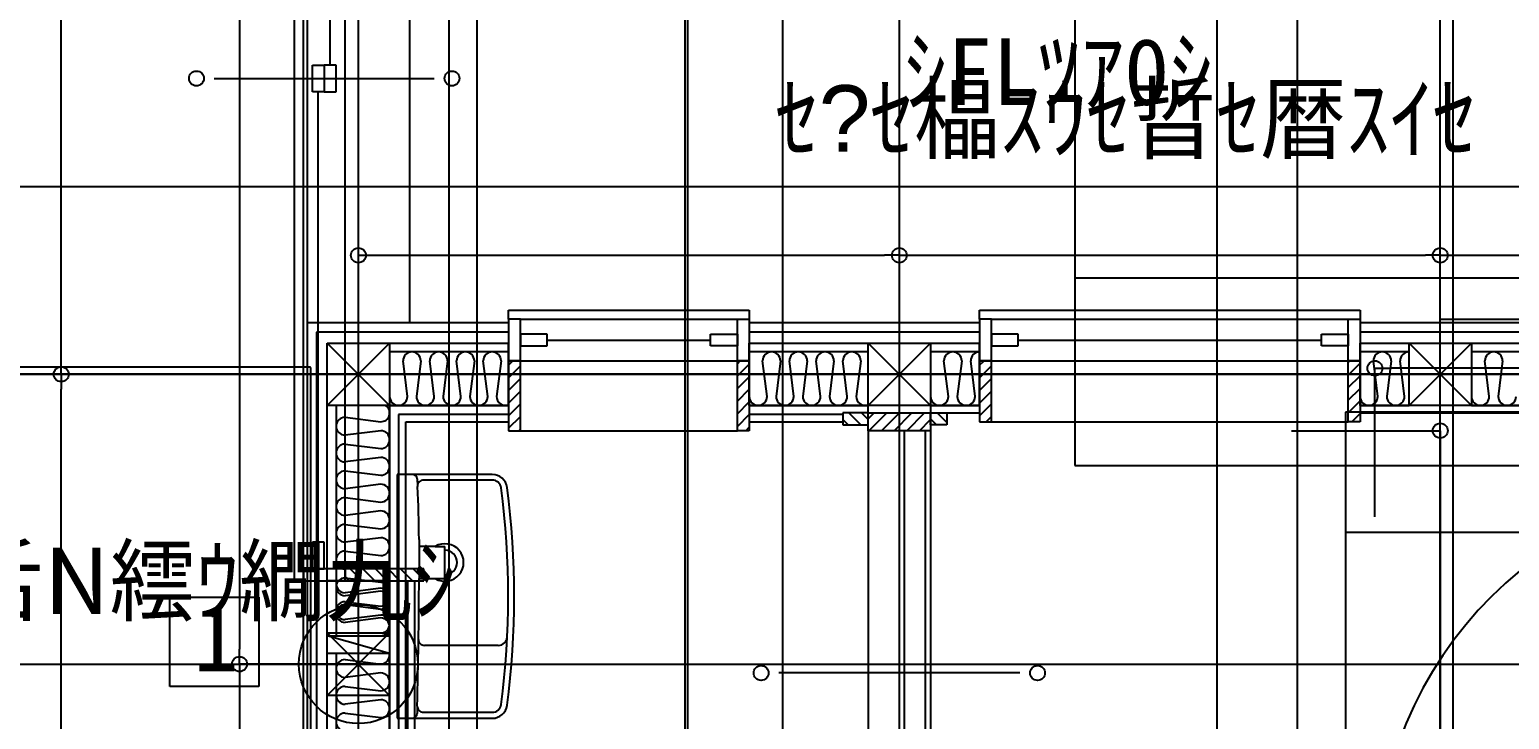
# Model space of a CAD drawing. Header units: metres. Extents: x 10908 to 27249, y 7268 to 22901.
# Drawn here: x 15371 to 17861, y 17249 to 18410 of the extents above; entities that cross this region are included whole.
import ezdxf

# ---------------------------------------------------------------- set-up
doc = ezdxf.new("R2010")
doc.units = ezdxf.units.M

msp = doc.modelspace()

# ---------------------------------------------------------------- linework, layer by layer
at = {"layer": '繝繝ｼ繧ｿ 001_1F'}
for p, q in [((15924.70125630326, 7962.5), (15924.70125630326, 21845)), ((16834.70125630326, 14350), (16834.70125630326, 21840)), ((15424.70125630326, 17855.005), (15424.70125630326, 20905.005)), ((15724.70625630324, 19244.99999999998), (15724.70625630324, 17367.37113402059)), ((15924.70125630326, 17780.005), (15924.70125630326, 18030.005)), ((15924.70125630326, 18030.005), (15949.70125630326, 18030.005)), ((15949.70125630326, 18030.005), (16809.70125630326, 18030.005)), ((16834.70125630326, 18030.005), (16809.70125630326, 18030.005)), ((16834.70125630326, 17780.005), (16834.70125630326, 18030.005)), ((16834.70125630326, 18030.005), (16834.70125630326, 18030.005)), ((16834.70125630326, 18030.005), (16859.70125630326, 18030.005)), ((16859.70125630326, 18030.005), (17719.70125630326, 18030.005)), ((17744.70125630326, 18030.005), (17719.70125630326, 18030.005)), ((17744.70125630326, 17780.005), (17744.70125630326, 18030.005)), ((17744.70125630326, 18030.005), (17744.70125630326, 18030.005)), ((17744.70125630326, 18030.005), (17769.70125630326, 18030.005)), ((17769.70125630326, 18030.005), (18629.70125630326, 18030.005)), ((15424.70125630326, 17830.005), (15424.70125630326, 17855.005)), ((26390, 17830.005), (11375, 17830.005)), ((15674.70125630326, 17830.005), (15424.70125630326, 17830.005)), ((15424.70125630326, 17830.005), (15424.70125630326, 17805.005)), ((15424.70125630326, 17830.005), (15424.70125630326, 17830.005)), ((15674.70125630326, 17830.005), (15674.70125630326, 17830.005)), ((15674.70125630326, 17830.005), (15674.70125630326, 17830.005)), ((15424.70125630326, 16955.005), (15424.70125630326, 17805.005)), ((15924.70125630326, 17780.005), (15924.70125630326, 17780.005)), ((16834.70125630326, 17780.005), (16834.70125630326, 17780.005)), ((16834.70125630326, 17780.005), (16834.70125630326, 17780.005)), ((17744.70125630326, 17780.005), (17744.70125630326, 17780.005)), ((17744.70125630326, 17780.005), (17744.70125630326, 17780.005)), ((15724.70625630324, 17342.37113402059), (15724.70625630324, 17367.37113402059)), ((15974.70625630324, 17342.37113402059), (15724.70625630324, 17342.37113402059)), ((15724.70625630324, 17342.37113402059), (15724.70625630324, 17317.37113402059)), ((15974.70625630324, 17342.37113402059), (15724.70625630324, 17342.37113402059)), ((15724.70625630324, 17342.37113402059), (15724.70625630324, 17342.37113402059)), ((15974.70625630324, 17342.37113402059), (15974.70625630324, 17342.37113402059)), ((15974.70625630324, 17342.37113402059), (15974.70625630324, 17342.37113402059)), ((15724.70625630324, 17317.37113402059), (15724.70625630324, 16954.99999999998))]:
    msp.add_line(p, q, dxfattribs=at)
for centre, radius in [((15924.70125630326, 18030.005), 12.5), ((16834.70125630326, 18030.005), 12.5), ((16834.70125630326, 18030.005), 12.5), ((17744.70125630326, 18030.005), 12.5), ((17744.70125630326, 18030.005), 12.5), ((15424.70125630326, 17830.005), 12.5), ((15424.70125630326, 17830.005), 12.5), ((15924.70625630328, 17342.37113402059), 100), ((15724.70625630324, 17342.37113402059), 12.5), ((15724.70625630324, 17342.37113402059), 12.5)]:
    msp.add_circle(centre, radius, dxfattribs=at)
at = {"layer": '繝繝ｼ繧ｿ 001_2F'}
for p, q in [((15924.70125630326, 9922.045013350784), (15924.70125630326, 21845)), ((16124.70125630326, 9922.045013350784), (16124.70125630326, 21845)), ((17504.70125630326, 10826.22525625462), (17504.70125630326, 21845)), ((15724.70125630326, 19245.005), (15724.70125630326, 17367.37613402061)), ((15724.70125630326, 17342.37613402061), (15724.70125630326, 17367.37613402061)), ((15974.70125630326, 17342.37613402061), (15724.70125630326, 17342.37613402061)), ((15724.70125630326, 17342.37613402061), (15724.70125630326, 17317.37613402061)), ((15974.70125630326, 17342.37613402061), (15724.70125630326, 17342.37613402061)), ((15724.70125630326, 17342.37613402061), (15724.70125630326, 17342.37613402061)), ((15974.70125630326, 17342.37613402061), (15974.70125630326, 17342.37613402061)), ((15974.70125630326, 17342.37613402061), (15974.70125630326, 17342.37613402061)), ((15724.70125630326, 17317.37613402061), (15724.70125630326, 16955.005))]:
    msp.add_line(p, q, dxfattribs=at)
msp.add_circle((15724.70125630326, 17342.37613402061), 12.5, dxfattribs=at)
msp.add_circle((15724.70125630326, 17342.37613402061), 12.5, dxfattribs=at)
at = {"layer": '繝繝ｼ繧ｿ 001_R'}
msp.add_line((15924.70125630325, 16930.005), (15924.70125630326, 20930.005), dxfattribs=at)
at = {"layer": '繧ｫ繧ｿ繝ｭ繧ｰ驛ｨ蜩(螳ｶ蜈ｷ)_1F'}
for p, q in [((17585.14914139682, 17765.92107633334), (17585.14914139682, 17564.52629483334)), ((19385.14914139682, 17765.92107633334), (17585.14914139682, 17765.92107633334)), ((17585.14914139682, 17564.526294833337), (19385.14914139682, 17564.526294833337)), ((17585.14914139682, 17564.526294833337), (17585.14914139682, 17105.115013750004))]:
    msp.add_line(p, q, dxfattribs=at)
at = {"layer": '繧ｫ繧ｿ繝ｭ繧ｰ驛ｨ蜩(螳ｶ蜈ｷ)_2F'}
for p, q in [((17129.70125630326, 19191.50343953609), (17129.70125630326, 17991.50343953609)), ((18349.70125630326, 17991.50343953609), (17129.70125630326, 17991.50343953609)), ((17129.70125630326, 17991.50343953609), (17129.70125630326, 17676.50343953609)), ((17129.70125630326, 17676.50343953609), (18349.70125630326, 17676.50343953609))]:
    msp.add_line(p, q, dxfattribs=at)
at = {"layer": '繧ｫ繧ｿ繝ｭ繧ｰ驛ｨ蜩(陦帷函險ｭ蛯)_1F'}
for p, q in [((15842.21948678592, 17841.9102207817), (15116.78148678592, 17841.9102207817)), ((15843.12348678592, 17841.9022207817), (15842.21948678592, 17841.9102207817)), ((15843.82848678592, 17841.703220781703), (15843.12348678592, 17841.902220781703)), ((15844.285486785919, 17841.2662207817), (15843.828486785918, 17841.703220781703)), ((15844.492486785919, 17840.5902207817), (15844.285486785919, 17841.2662207817)), ((15844.500486785919, 17839.722220781703), (15844.492486785919, 17840.5902207817)), ((15844.500486785919, 17214.097220781703), (15844.500486785919, 17839.722220781703)), ((15989.701256303255, 17661.33697309709), (15989.701256303255, 17251.33697309709)), ((16149.940256303255, 17661.33697309709), (15989.701256303255, 17661.33697309709)), ((16023.631256303255, 17653.77597309709), (16024.263256303255, 17641.98497309709)), ((16149.853256303255, 17651.99697309709), (16034.255256303255, 17651.99697309709)), ((16026.625256303256, 17551.97297309709), (16026.664256303256, 17540.33697309709)), ((16026.664256303255, 17540.33697309709), (16026.664256303262, 17486.336973097088)), ((16053.976256303255, 17540.33697309709), (16026.664256303255, 17540.33697309709)), ((16053.976256303255, 17540.33697309709), (16070.201256303255, 17540.33697309709)), ((16070.201256303255, 17486.33697309709), (16070.201256303255, 17540.33697309709)), ((16026.664256303255, 17486.33697309709), (16053.976256303255, 17486.33697309709)), ((16053.976256303255, 17486.33697309709), (16070.201256303255, 17486.33697309709)), ((16160.054256303254, 17373.84697309709), (16035.847256303254, 17373.84697309709)), ((16023.721256303255, 17271.58297309709), (16023.406256303255, 17259.12997309709)), ((16033.718256303255, 17261.33697309709), (16149.940256303255, 17261.33697309709)), ((15989.701256303255, 17251.33697309709), (16149.940256303255, 17251.33697309709))]:
    msp.add_line(p, q, dxfattribs=at)
for centre, radius, start, end in [((16015.643310447143, 17653.336973097274), 8.000000000000481, 3.145685997876292, 90.00038777704547), ((16034.249484582862, 17642.010974765064), 9.985999999999756, 89.96688411401963, -176.12989868652983), ((16149.853729178267, 17636.996973104542), 15.00000000000181, 7.50426535726691, 90.0018062494928), ((16149.940799978764, 17636.336973103), 25.00000000000205, 7.476526696172909, 90.00124601248491), ((14005.337857832159, 17543.780708689457), 2021.303999999548, 0.2322181424824035, 2.766399592935827), ((14778.368498422382, 17456.335824244896), 1398.332999999915, -7.47651684075492, 7.50417690422245), ((14778.368640416338, 17456.33697309709), 1408.332999999949, -7.476555844371518, 7.4765558443715525), ((16070.201237042842, 17513.33697309709), 31.49999999999982, -121.00271913387354, 121.00271913387351), ((16070.201256303255, 17513.33697309709), 20.5, -90.00000000000001, 90), ((6218.659453452885, 17513.349216185925), 9808.042000012681, -1.412472391010249, -0.15779800705548744), ((16035.847385065288, 17383.84697309626), 9.999999999996732, 179.2436737408721, -90.00073775210637), ((16160.05412774951, 17388.84697309654), 15.00000000000247, -89.9995089608728, -2.7971449936570334), ((16015.408934813991, 17259.33697309063), 7.999999999997863, -89.99769750274864, -1.4826937277921914), ((16033.718230045346, 17271.33697309706), 10.00000000000275, 178.5903816252863, -89.99984955326161), ((16149.9408087562, 17276.336973086924), 15.00000000000481, -90.00211021481391, -7.477297165599606), ((16149.939922655863, 17276.33797309486), 25.00099999999824, -89.99923536709089, -7.47853734156689)]:
    msp.add_arc(centre, radius, start, end, dxfattribs=at)
at = {"layer": '蜀螢∽ｻ穂ｸ_1F'}
for p, q in [((15992.20125630326, 17762.505), (15992.20125630326, 16222.505000000003)), ((16177.20125630326, 17762.505), (15992.20125630326, 17762.505)), ((16739.701256303262, 17762.505), (16582.201256303262, 17762.505)), ((16914.701256303262, 17765.005), (16969.701256303262, 17765.005)), ((17609.701256303262, 17765.005), (19353.055926227775, 17765.005)), ((16004.70125630326, 16235.005000000003), (16004.70125630326, 17750.005)), ((16004.70125630326, 17750.005), (16177.20125630326, 17750.005)), ((16582.201256303262, 17750.005), (16739.701256303262, 17750.005))]:
    msp.add_line(p, q, dxfattribs=at)
at = {"layer": '蜀螢∽ｻ穂ｸ_2F'}
for p, q in [((16007.20125630326, 17482.505), (16007.20125630326, 17012.505)), ((16019.70125630326, 17025.005), (16019.70125630326, 17482.505))]:
    msp.add_line(p, q, dxfattribs=at)
at = {"layer": '螟門｣∽ｻ穂ｸ_1F'}
for p, q in [((15838.20125630326, 17916.505), (15838.20125630326, 15535.130545818462)), ((16177.201256303255, 17916.505), (15838.201256303255, 17916.505)), ((15854.20125630326, 17900.505), (15854.20125630326, 15538.805820580365)), ((16177.201256303255, 17900.505), (15854.201256303255, 17900.505)), ((16969.701256303255, 17916.505), (16582.201256303255, 17916.505)), ((16969.701256303255, 17900.505), (16582.201256303255, 17900.505)), ((19353.055926227767, 17916.505), (17609.701256303255, 17916.505)), ((19353.055926227767, 17900.505), (17609.701256303255, 17900.505))]:
    msp.add_line(p, q, dxfattribs=at)
at = {"layer": '螟門｣∽ｻ穂ｸ_2F'}
for p, q in [((15838.20125630326, 17482.505), (15838.20125630326, 16843.505)), ((15854.20125630326, 17482.505), (15854.20125630326, 16859.505))]:
    msp.add_line(p, q, dxfattribs=at)
at = {"layer": '螢_1F'}
for p, q in [((15838.20125630326, 20843.505), (15838.20125630326, 17916.505)), ((16011.20125630326, 17916.505), (16011.20125630326, 20843.505)), ((15977.201256303255, 17882.505), (16177.201256303255, 17882.505)), ((16177.20125630326, 17777.505), (16177.20125630326, 17882.505)), ((16582.201256303262, 17777.505), (16582.201256303262, 17882.505)), ((16582.201256303255, 17882.505), (16782.201256303255, 17882.505)), ((16887.201256303255, 17882.505), (16969.701256303255, 17882.505)), ((16969.70125630326, 17777.505), (16969.70125630326, 17882.505)), ((17609.70125630326, 17777.505), (17609.70125630326, 17882.505)), ((17609.701256303255, 17882.505), (17692.201256303255, 17882.505)), ((17797.201256303255, 17882.505), (18362.201256303255, 17882.505)), ((15872.20125630326, 16982.505), (15872.20125630326, 17777.505)), ((15977.20125630326, 17777.505), (15977.20125630326, 16982.505)), ((16177.201256303255, 17777.505), (15977.201256303255, 17777.505)), ((16782.201256303255, 17777.505), (16582.201256303255, 17777.505)), ((16782.20125630326, 17765.005), (16782.20125630326, 17777.505)), ((16887.20125630326, 17777.505), (16887.20125630326, 17765.005)), ((16969.701256303255, 17777.505), (16887.201256303255, 17777.505)), ((17692.201256303255, 17777.505), (17609.701256303255, 17777.505)), ((18362.201256303255, 17777.505), (17797.201256303255, 17777.505)), ((16782.20125630326, 17765.005), (16887.20125630326, 17765.005)), ((15872.20125630326, 17360.005), (15872.20125630326, 17390.005)), ((15872.20125630326, 17390.005), (15977.20125630326, 17390.005)), ((15977.20125630326, 17360.005), (15872.20125630326, 17390.005)), ((15977.20125630326, 17390.005), (15977.20125630326, 17360.005)), ((15977.20125630326, 17360.005), (15872.20125630326, 17360.005))]:
    msp.add_line(p, q, dxfattribs=at)
at = {"layer": '螢_2F'}
for p, q in [((15977.20125630326, 17482.505), (15872.20125630326, 17482.505)), ((15872.20125630326, 17394.87613402062), (15872.20125630326, 17482.505000000005)), ((15977.20125630326, 17482.505000000005), (15977.20125630326, 17394.87613402062)), ((15872.201256303259, 16982.505000000005), (15872.201256303262, 17289.87613402062)), ((15977.201256303262, 17289.87613402062), (15977.201256303259, 16982.505000000005))]:
    msp.add_line(p, q, dxfattribs=at)
at = {"layer": '蟒ｺ蜈ｷ(譛ｨ陬ｽ謌ｸ)_1F'}
for p, q in [((16782.20125630326, 17765.005), (16739.70125630326, 17765.005)), ((16739.70125630326, 17765.005), (16739.70125630326, 17745.005)), ((16739.70125630326, 17753.93898282202), (16748.635239125277, 17745.005)), ((16749.848442560873, 17765.005), (16769.848442560873, 17745.005)), ((16771.06164599647, 17765.005), (16782.20125630326, 17753.865389693212)), ((16782.20125630326, 17735.005), (16782.20125630326, 17765.005)), ((16782.20125630326, 17765.005), (16887.20125630326, 17765.005)), ((16782.20125630326, 17754.931406871194), (16792.274849432066, 17765.005)), ((16782.20125630326, 17745.005), (16782.20125630326, 17765.005)), ((16783.488052867662, 17735.005), (16813.488052867662, 17765.005)), ((16804.70125630326, 17735.005), (16834.70125630326, 17765.005)), ((16825.914459738855, 17735.005), (16855.914459738855, 17765.005)), ((16847.12766317445, 17735.005), (16877.12766317445, 17765.005)), ((16868.340866610048, 17735.005), (16887.20125630326, 17753.865389693212)), ((16887.20125630326, 17765.005), (16887.20125630326, 17735.005)), ((16887.20125630326, 17745.005), (16887.20125630326, 17765.005)), ((16887.20125630326, 17765.005), (16914.70125630326, 17765.005)), ((16887.20125630326, 17754.931406871194), (16897.12766317445, 17745.005)), ((16898.340866610048, 17765.005), (16914.70125630326, 17748.64461030679)), ((16914.70125630326, 17765.005), (16914.70125630326, 17745.005)), ((16739.70125630326, 17745.005), (16782.20125630326, 17745.005)), ((16887.20125630326, 17735.005), (16782.20125630326, 17735.005)), ((16782.20125630326, 17735.005), (16782.20125630326, 16965.005)), ((16842.95125630326, 17735.005), (16842.95125630326, 16920.005)), ((16878.95125630326, 17735.005), (16842.95125630326, 17735.005)), ((16878.95125630326, 16920.005), (16878.95125630326, 17735.005)), ((16914.70125630326, 17745.005), (16887.20125630326, 17745.005)), ((16887.20125630326, 17735.005), (16887.20125630326, 16150.005)), ((17494.70125630326, 17735.005), (17744.70125630326, 17735.005)), ((17494.70125630326, 17735.005), (17494.70125630326, 17735.005)), ((17744.70125630326, 17735.005), (17744.70125630326, 17710.005)), ((17744.70125630326, 17710.005), (17744.70125630326, 16175.005)), ((17037.20125630326, 17327.505), (16632.20125630326, 17327.505))]:
    msp.add_line(p, q, dxfattribs=at)
for centre in [(17744.70125630326, 17735.005), (16602.20125630326, 17327.505), (17067.20125630326, 17327.505)]:
    msp.add_circle(centre, 12.5, dxfattribs=at)
at = {"layer": '蟒ｺ蜈ｷ(譛ｨ陬ｽ謌ｸ)_2F'}
for p, q in [((17634.70125630326, 17590.005), (17634.70125630326, 17840.005)), ((17634.70125630326, 17840.005), (17659.70125630326, 17840.005)), ((17634.70125630326, 17840.005), (17634.70125630326, 17840.005)), ((18279.70125630326, 17840.005), (17659.70125630326, 17840.005)), ((17634.70125630326, 17590.005), (17634.70125630326, 17590.005))]:
    msp.add_line(p, q, dxfattribs=at)
msp.add_circle((17634.70125630326, 17840.005), 12.5, dxfattribs=at)
msp.add_arc((18304.70125630326, 16982.505), 670.0000000000001, 90, 180, dxfattribs=at)
at = {"layer": '蟒ｺ蜈ｷ(驥大ｱ樊虻)_2F'}
for p, q in [((15817.20125630326, 17482.505), (15817.20125630326, 19172.505)), ((15832.20125630326, 17502.505), (15832.20125630326, 19152.505)), ((15902.20125630326, 17502.505), (15902.20125630326, 19152.505)), ((15877.20125630326, 18350.005), (15877.20125630326, 19107.505)), ((15847.20125630326, 18305.005), (15847.20125630326, 18350.005)), ((15847.20125630326, 18350.005), (15867.20125630326, 18350.005)), ((15867.20125630326, 18350.005), (15867.20125630326, 18305.005)), ((15887.20125630326, 18350.005), (15867.20125630326, 18350.005)), ((15867.20125630326, 18350.005), (15867.20125630326, 18305.005)), ((15887.20125630326, 18305.005), (15887.20125630326, 18350.005)), ((15682.20125630326, 18327.505), (16052.20125630326, 18327.505)), ((15867.20125630326, 18305.005), (15847.20125630326, 18305.005)), ((15857.20125630326, 17547.505), (15857.20125630326, 18305.005)), ((15867.20125630326, 18305.005), (15887.20125630326, 18305.005)), ((15867.20125630326, 17547.505), (15847.20125630326, 17547.505)), ((15847.20125630326, 17547.505), (15847.20125630326, 17502.505)), ((15867.20125630326, 17502.505), (15867.20125630326, 17547.505)), ((15902.20125630326, 17502.505), (15832.20125630326, 17502.505)), ((15832.20125630326, 17502.505), (15832.20125630326, 17482.505)), ((15847.20125630326, 17502.505), (15867.20125630326, 17502.505)), ((15902.20125630326, 17482.505), (15902.20125630326, 17502.505)), ((16034.70125630326, 17502.505), (15902.20125630326, 17502.505)), ((15902.20125630326, 17502.505), (15902.20125630326, 17482.505)), ((15930.84086661005, 17482.505), (15910.84086661005, 17502.505)), ((15952.054070045646, 17482.505), (15932.054070045646, 17502.505)), ((15973.267273481242, 17482.505), (15953.267273481242, 17502.505)), ((15994.480476916839, 17482.505), (15974.480476916839, 17502.505)), ((16015.693680352435, 17482.505), (15995.693680352435, 17502.505)), ((16034.70125630326, 17484.710627484772), (16016.906883788031, 17502.505)), ((16034.70125630326, 17482.505), (16034.70125630326, 17502.505)), ((15832.20125630326, 17482.505), (15817.20125630326, 17482.505)), ((15832.20125630326, 17482.505), (15902.20125630326, 17482.505)), ((15909.627663174453, 17482.505), (15902.20125630326, 17489.931406871194)), ((15902.20125630326, 17482.505), (16034.70125630326, 17482.505))]:
    msp.add_line(p, q, dxfattribs=at)
for centre in [(15652.20125630326, 18327.505), (16082.20125630326, 18327.505)]:
    msp.add_circle(centre, 12.5, dxfattribs=at)
at = {"layer": '蟒ｺ蜈ｷ(驥大ｱ樒ｪ)_1F'}
for p, q in [((16177.20125630326, 17922.505), (16177.20125630326, 17937.505)), ((16177.20125630326, 17937.505), (16582.201256303262, 17937.505)), ((16582.201256303262, 17937.505), (16582.201256303262, 17922.505)), ((16969.70125630326, 17922.505), (16969.70125630326, 17937.505)), ((16969.70125630326, 17937.505), (17609.70125630326, 17937.505)), ((17609.70125630326, 17937.505), (17609.70125630326, 17922.505)), ((16197.20125630326, 17922.505), (16177.20125630326, 17922.505)), ((16177.20125630326, 17922.505), (16177.20125630326, 17852.505)), ((16197.20125630326, 17852.505), (16197.20125630326, 17922.505)), ((16197.20125630326, 17922.505), (16562.201256303262, 17922.505)), ((16562.201256303262, 17852.505), (16562.201256303262, 17922.505)), ((16562.201256303262, 17922.505), (16582.201256303262, 17922.505)), ((16582.201256303262, 17922.505), (16582.201256303262, 17852.505)), ((16989.70125630326, 17922.505), (16969.70125630326, 17922.505)), ((16969.70125630326, 17922.505), (16969.70125630326, 17852.505)), ((16989.70125630326, 17852.505), (16989.70125630326, 17922.505)), ((16989.70125630326, 17922.505), (17589.70125630326, 17922.505)), ((17589.70125630326, 17852.505), (17589.70125630326, 17922.505)), ((17589.70125630326, 17922.505), (17609.70125630326, 17922.505)), ((17609.70125630326, 17922.505), (17609.70125630326, 17852.505)), ((16242.20125630326, 17897.505), (16197.20125630326, 17897.505)), ((16197.20125630326, 17897.505), (16197.20125630326, 17877.505)), ((16197.20125630326, 17877.505), (16242.20125630326, 17877.505)), ((16242.20125630326, 17877.505), (16242.20125630326, 17897.505)), ((16242.20125630326, 17887.505), (16517.201256303262, 17887.505)), ((16517.201256303262, 17877.505), (16517.201256303262, 17897.505)), ((16517.201256303262, 17897.505), (16562.201256303262, 17897.505)), ((16562.201256303262, 17877.505), (16517.201256303262, 17877.505)), ((16562.201256303262, 17897.505), (16562.201256303262, 17877.505)), ((17034.70125630326, 17897.505), (16989.70125630326, 17897.505)), ((16989.70125630326, 17897.505), (16989.70125630326, 17877.505)), ((16989.70125630326, 17877.505), (17034.70125630326, 17877.505)), ((17034.70125630326, 17877.505), (17034.70125630326, 17897.505)), ((17034.70125630326, 17887.505), (17544.70125630326, 17887.505)), ((17544.70125630326, 17877.505), (17544.70125630326, 17897.505)), ((17544.70125630326, 17897.505), (17589.70125630326, 17897.505)), ((17589.70125630326, 17877.505), (17544.70125630326, 17877.505)), ((17589.70125630326, 17897.505), (17589.70125630326, 17877.505)), ((16177.20125630326, 17852.505), (16197.20125630326, 17852.505)), ((16197.20125630326, 17852.505), (16177.20125630326, 17852.505)), ((16177.20125630326, 17852.505), (16177.20125630326, 17735.005)), ((16177.20125630326, 17845.07859312881), (16184.627663174453, 17852.505)), ((16197.20125630326, 17852.505), (16562.201256303262, 17852.505)), ((16197.20125630326, 17735.005), (16197.20125630326, 17852.505)), ((16582.201256303262, 17852.505), (16562.201256303262, 17852.505)), ((16562.201256303262, 17735.005), (16562.201256303262, 17852.505)), ((16562.201256303262, 17852.505), (16582.201256303262, 17852.505)), ((16562.201256303262, 17848.240931288074), (16566.46532501519, 17852.505)), ((16582.201256303262, 17852.505), (16582.201256303262, 17735.005)), ((16969.70125630326, 17852.505), (16989.70125630326, 17852.505)), ((16989.70125630326, 17852.505), (16969.70125630326, 17852.505)), ((16969.70125630326, 17852.505), (16969.70125630326, 17750.005)), ((16969.70125630326, 17845.07859312881), (16977.12766317445, 17852.505)), ((16989.70125630326, 17852.505), (17589.70125630326, 17852.505)), ((16989.70125630326, 17750.005), (16989.70125630326, 17852.505)), ((17609.70125630326, 17852.505), (17589.70125630326, 17852.505)), ((17589.70125630326, 17750.005), (17589.70125630326, 17852.505)), ((17589.70125630326, 17852.505), (17609.70125630326, 17852.505)), ((17589.70125630326, 17849.895693496514), (17592.310562806746, 17852.505)), ((17609.70125630326, 17852.505), (17609.70125630326, 17750.005)), ((16177.20125630326, 17823.865389693212), (16197.20125630326, 17843.865389693212)), ((16562.201256303262, 17827.027727852477), (16582.201256303262, 17847.027727852477)), ((16562.201256303262, 17805.81452441688), (16582.201256303262, 17825.81452441688)), ((16969.70125630326, 17823.865389693212), (16989.70125630326, 17843.865389693212)), ((17589.70125630326, 17828.682490060917), (17609.70125630326, 17848.682490060917)), ((17589.70125630326, 17807.46928662532), (17609.70125630326, 17827.46928662532)), ((16177.20125630326, 17802.652186257616), (16197.20125630326, 17822.652186257616)), ((16177.20125630326, 17781.43898282202), (16197.20125630326, 17801.43898282202)), ((16562.201256303262, 17784.601320981285), (16582.201256303262, 17804.601320981285)), ((16969.70125630326, 17802.652186257616), (16989.70125630326, 17822.652186257616)), ((16969.70125630326, 17781.43898282202), (16989.70125630326, 17801.43898282202)), ((17589.70125630326, 17786.25608318972), (17609.70125630326, 17806.25608318972)), ((16177.20125630326, 17760.225779386423), (16197.20125630326, 17780.225779386423)), ((16562.201256303262, 17763.388117545688), (16582.201256303262, 17783.388117545688)), ((16969.70125630326, 17760.225779386423), (16989.70125630326, 17780.225779386423)), ((17589.70125630326, 17765.042879754124), (17609.70125630326, 17785.042879754124)), ((16177.20125630326, 17739.012575950826), (16197.20125630326, 17759.012575950826)), ((16562.201256303262, 17742.17491411009), (16582.201256303262, 17762.17491411009)), ((16980.693680352433, 17750.005), (16989.70125630326, 17759.012575950826)), ((17595.87657998473, 17750.005), (17609.70125630326, 17763.829676318528)), ((16177.20125630326, 17735.005), (16197.20125630326, 17735.005)), ((16194.406883788031, 17735.005), (16197.20125630326, 17737.79937251523)), ((16197.20125630326, 17735.005), (16562.201256303262, 17735.005)), ((16582.201256303262, 17735.005), (16562.201256303262, 17735.005)), ((16576.244545628768, 17735.005), (16582.201256303262, 17740.961710674495)), ((16969.70125630326, 17750.005), (16989.70125630326, 17750.005)), ((16989.70125630326, 17750.005), (17589.70125630326, 17750.005)), ((17609.70125630326, 17750.005), (17589.70125630326, 17750.005))]:
    msp.add_line(p, q, dxfattribs=at)
at = {"layer": '譁ｭ辭ｱ譚_1F'}
for p, q in [((16177.20125630326, 17867.505), (15977.20125630326, 17867.505)), ((15977.20125630326, 17867.505), (15977.20125630326, 17777.505)), ((16007.20125630326, 17792.505), (15999.70125630326, 17852.505)), ((16029.70125630326, 17852.505), (16022.20125630326, 17792.505)), ((16052.20125630326, 17792.505), (16044.70125630326, 17852.505)), ((16074.70125630326, 17852.505), (16067.20125630326, 17792.505)), ((16097.20125630326, 17792.505), (16089.70125630326, 17852.505)), ((16119.70125630326, 17852.505), (16112.20125630326, 17792.505)), ((16142.20125630326, 17792.505), (16134.70125630326, 17852.505)), ((16164.70125630326, 17852.505), (16157.20125630326, 17792.505)), ((16177.20125630326, 17777.505), (16177.20125630326, 17867.505)), ((16782.20125630326, 17867.505), (16582.20125630326, 17867.505)), ((16582.20125630326, 17867.505), (16582.20125630326, 17777.505)), ((16612.20125630326, 17792.505), (16604.70125630326, 17852.505)), ((16634.70125630326, 17852.505), (16627.20125630326, 17792.505)), ((16657.20125630326, 17792.505), (16649.70125630326, 17852.505)), ((16679.70125630326, 17852.505), (16672.20125630326, 17792.505)), ((16702.20125630326, 17792.505), (16694.70125630326, 17852.505)), ((16724.70125630326, 17852.505), (16717.20125630326, 17792.505)), ((16747.20125630326, 17792.505), (16739.70125630326, 17852.505)), ((16769.70125630326, 17852.505), (16762.20125630326, 17792.505)), ((16782.20125630326, 17777.505), (16782.20125630326, 17867.505)), ((16969.70125630326, 17867.505), (16887.20125630326, 17867.505)), ((16887.20125630326, 17867.505), (16887.20125630326, 17777.505)), ((16917.20125630326, 17792.505), (16909.70125630326, 17852.505)), ((16939.70125630326, 17852.505), (16932.20125630326, 17792.505)), ((16962.20125630326, 17792.505), (16954.70125630326, 17852.505)), ((16969.70125630326, 17777.505), (16969.70125630326, 17867.505)), ((17692.20125630326, 17867.505), (17609.70125630326, 17867.505)), ((17609.70125630326, 17867.505), (17609.70125630326, 17777.505)), ((17639.70125630326, 17792.505), (17632.20125630326, 17852.505)), ((17662.20125630326, 17852.505), (17654.70125630326, 17792.505)), ((17684.70125630326, 17792.505), (17677.20125630326, 17852.505)), ((17692.20125630326, 17777.505), (17692.20125630326, 17867.505)), ((18184.70125630326, 17867.505), (17797.20125630326, 17867.505)), ((17797.20125630326, 17867.505), (17797.20125630326, 17777.505)), ((17827.20125630326, 17792.505), (17819.70125630326, 17852.505)), ((17849.70125630326, 17852.505), (17842.20125630326, 17792.505)), ((15977.20125630326, 17777.505), (15887.20125630326, 17777.505)), ((15887.20125630326, 17777.505), (15887.20125630326, 17390.005)), ((15977.20125630326, 17777.505), (16177.20125630326, 17777.505)), ((15977.20125630326, 17390.005), (15977.20125630326, 17777.505)), ((16582.20125630326, 17777.505), (16782.20125630326, 17777.505)), ((16887.20125630326, 17777.505), (16969.70125630326, 17777.505)), ((17609.70125630326, 17777.505), (17692.20125630326, 17777.505)), ((17797.20125630326, 17777.505), (18184.70125630326, 17777.505)), ((15902.20125630326, 17757.505), (15962.20125630326, 17750.005)), ((15962.20125630326, 17735.005), (15902.20125630326, 17727.505)), ((15902.20125630326, 17712.505), (15962.20125630326, 17705.005)), ((15962.20125630326, 17690.005), (15902.20125630326, 17682.505)), ((15902.20125630326, 17667.505), (15962.20125630326, 17660.005)), ((15962.20125630326, 17645.005), (15902.20125630326, 17637.505)), ((15902.20125630326, 17622.505), (15962.20125630326, 17615.005)), ((15962.20125630326, 17600.005), (15902.20125630326, 17592.505)), ((15902.20125630326, 17577.505), (15962.20125630326, 17570.005)), ((15962.20125630326, 17555.005), (15902.20125630326, 17547.505)), ((15902.20125630326, 17532.505), (15962.20125630326, 17525.005)), ((15962.20125630326, 17510.005), (15902.20125630326, 17502.505)), ((15902.20125630326, 17487.505), (15962.20125630326, 17480.005)), ((15962.20125630326, 17465.005), (15902.20125630326, 17457.505)), ((15902.20125630326, 17442.505), (15962.20125630326, 17435.005)), ((15962.20125630326, 17420.005), (15902.20125630326, 17412.505)), ((15887.20125630326, 17390.005), (15977.20125630326, 17390.005)), ((15977.20125630326, 17360.005), (15887.20125630326, 17360.005)), ((15887.20125630326, 17360.005), (15887.20125630326, 16982.505)), ((15977.20125630326, 16982.505), (15977.20125630326, 17360.005)), ((15902.20125630326, 17350.005), (15962.20125630326, 17342.505)), ((15962.20125630326, 17327.505), (15902.20125630326, 17320.005)), ((15902.20125630326, 17305.005), (15962.20125630326, 17297.505)), ((15962.20125630326, 17282.505), (15902.20125630326, 17275.005)), ((15902.20125630326, 17260.005), (15962.20125630326, 17252.505))]:
    msp.add_line(p, q, dxfattribs=at)
for centre, radius, start, end in [((16014.70125630326, 17852.505), 15, 0, 180), ((16059.70125630326, 17852.505), 15, 0, 180), ((16104.70125630326, 17852.505), 15, 0, 180), ((16149.70125630326, 17852.505), 15, 0, 180), ((16619.70125630326, 17852.505), 15, 0, 180), ((16664.70125630326, 17852.505), 15, 0, 180), ((16709.70125630326, 17852.505), 15, 0, 180), ((16754.70125630326, 17852.505), 15, 0, 180), ((16924.70125630326, 17852.505), 15, 0, 180), ((16969.70125630326, 17852.505), 15.00000000000009, 90.00000000000036, 179.99999999999963), ((17647.20125630326, 17852.505), 15, 0, 180), ((17692.20125630326, 17852.505), 15.00000000000009, 90.00000000000036, 179.99999999999963), ((17834.70125630326, 17852.505), 15, 0, 180), ((15962.20125630326, 17765.005), 14.99999999999994, -89.99999999999818, 56.44269023808004), ((15992.20125630326, 17792.505), 15, 180, 0), ((16037.20125630326, 17792.505), 15, 180, 0), ((16082.20125630326, 17792.505), 15, 180, 0), ((16127.20125630326, 17792.505), 15, 180, 0), ((16172.20125630326, 17792.505), 14.99999999999932, -179.99999999999883, -70.52877936550571), ((16597.20125630326, 17792.505), 15, 180, 0), ((16642.20125630326, 17792.505), 15, 180, 0), ((16687.20125630326, 17792.505), 15, 180, 0), ((16732.20125630326, 17792.505), 15, 180, 0), ((16777.20125630326, 17792.505), 14.99999999999932, -179.99999999999883, -70.52877936550571), ((16902.20125630326, 17792.505), 15, 180, 0), ((16947.20125630326, 17792.505), 15, 180, 0), ((17624.70125630326, 17792.505), 15, 180, 0), ((17669.70125630326, 17792.505), 15, 180, 0), ((17812.20125630326, 17792.505), 15, 180, 0), ((17857.20125630326, 17792.505), 15, 180, 0), ((15902.20125630326, 17742.505), 15, 90, -90.00000000000001), ((15962.20125630326, 17720.005), 15, -90.00000000000001, 90), ((15902.20125630326, 17697.505), 15, 90, -90.00000000000001), ((15962.20125630326, 17675.005), 15, -90.00000000000001, 90), ((15902.20125630326, 17652.505), 15, 90, -90.00000000000001), ((15962.20125630326, 17630.005), 15, -90.00000000000001, 90), ((15902.20125630326, 17607.505), 15, 90, -90.00000000000001), ((15902.20125630326, 17562.505), 15, 90, -90.00000000000001), ((15962.20125630326, 17585.005), 15, -90.00000000000001, 90), ((15962.20125630326, 17540.005), 15, -90.00000000000001, 90), ((15902.20125630326, 17517.505), 15, 90, -90.00000000000001), ((15962.20125630326, 17495.005), 15, -90.00000000000001, 90), ((15902.20125630326, 17472.505), 15, 90, -90.00000000000001), ((15962.20125630326, 17450.005), 15, -90.00000000000001, 90), ((15902.20125630326, 17427.505), 15, 90, -90.00000000000001), ((15962.20125630326, 17405.005), 15, -90.00000000000001, 90), ((15962.20125630326, 17357.505), 15.00000000000034, -90.00000000000067, 9.594068226858958), ((15902.20125630326, 17335.005), 15, 90, -90.00000000000001), ((15962.20125630326, 17312.505), 15, -90.00000000000001, 90), ((15902.20125630326, 17290.005), 15, 90, -90.00000000000001), ((15962.20125630326, 17267.505), 15, -90.00000000000001, 90), ((15902.20125630326, 17245.005), 15, 90, -90.00000000000001)]:
    msp.add_arc(centre, radius, start, end, dxfattribs=at)
at = {"layer": '譁ｭ辭ｱ譚_2F'}
for p, q in [((15977.20125630326, 17482.505000000005), (15887.20125630326, 17482.505000000005)), ((15887.20125630326, 17482.505000000005), (15887.20125630326, 17394.87613402062)), ((15977.20125630326, 17394.87613402062), (15977.20125630326, 17482.505000000005)), ((15962.20125630326, 17469.87613402062), (15902.20125630326, 17462.37613402062)), ((15902.20125630326, 17447.37613402062), (15962.20125630326, 17439.87613402062)), ((15962.20125630326, 17424.87613402062), (15902.20125630326, 17417.37613402062)), ((15887.20125630326, 17394.87613402062), (15977.20125630326, 17394.87613402062)), ((15977.201256303262, 17289.87613402062), (15887.201256303262, 17289.87613402062)), ((15887.201256303262, 17289.87613402062), (15887.201256303259, 16982.505000000005)), ((15962.201256303259, 17282.505000000005), (15902.201256303259, 17275.005000000005)), ((15977.201256303259, 16982.505000000005), (15977.201256303262, 17289.87613402062)), ((15902.201256303259, 17260.005000000005), (15962.201256303259, 17252.505000000005))]:
    msp.add_line(p, q, dxfattribs=at)
for centre, radius, start, end in [((15902.20125630326, 17477.37613402062), 15.00000000000025, 160.0058377233044, -90.00000000000149), ((15962.20125630326, 17454.87613402062), 15, -90.00000000000001, 90), ((15902.20125630326, 17432.37613402062), 15, 90, -90.00000000000001), ((15962.20125630326, 17409.87613402062), 15, -90.00000000000001, 90), ((15902.201256303259, 17290.005000000005), 15.00000000000068, -179.50776216204304, -89.99999999999991), ((15962.201256303259, 17267.505000000005), 15, -90.00000000000001, 90), ((15902.201256303259, 17245.005000000005), 15, 90, -90.00000000000001)]:
    msp.add_arc(centre, radius, start, end, dxfattribs=at)
at = {"layer": '譟ｱ_1F'}
for p, q in [((15872.20125630326, 17777.505), (15872.20125630326, 17882.505)), ((15872.20125630326, 17882.505), (15977.20125630326, 17882.505)), ((15977.20125630326, 17777.505), (15872.20125630326, 17882.505)), ((15872.20125630326, 17777.505), (15977.20125630326, 17882.505)), ((15977.20125630326, 17882.505), (15977.20125630326, 17777.505)), ((16782.20125630326, 17777.505), (16782.20125630326, 17882.505)), ((16782.20125630326, 17882.505), (16887.20125630326, 17882.505)), ((16887.20125630326, 17777.505), (16782.20125630326, 17882.505)), ((16782.20125630326, 17777.505), (16887.20125630326, 17882.505)), ((16887.20125630326, 17882.505), (16887.20125630326, 17777.505)), ((17692.20125630326, 17777.505), (17692.20125630326, 17882.505)), ((17692.20125630326, 17882.505), (17797.20125630326, 17882.505)), ((17797.20125630326, 17777.505), (17692.20125630326, 17882.505)), ((17692.20125630326, 17777.505), (17797.20125630326, 17882.505)), ((17797.20125630326, 17882.505), (17797.20125630326, 17777.505)), ((15977.20125630326, 17777.505), (15872.20125630326, 17777.505)), ((16887.20125630326, 17777.505), (16782.20125630326, 17777.505)), ((17797.20125630326, 17777.505), (17692.20125630326, 17777.505))]:
    msp.add_line(p, q, dxfattribs=at)
at = {"layer": '譟ｱ_2F'}
for p, q in [((15872.20125630326, 17289.87613402061), (15872.20125630326, 17394.87613402061)), ((15872.20125630326, 17394.87613402061), (15977.20125630326, 17394.87613402061)), ((15977.20125630326, 17289.87613402061), (15872.20125630326, 17394.87613402061)), ((15872.20125630326, 17289.87613402061), (15977.20125630326, 17394.87613402061)), ((15977.20125630326, 17394.87613402061), (15977.20125630326, 17289.87613402061)), ((15977.20125630326, 17289.87613402061), (15872.20125630326, 17289.87613402061))]:
    msp.add_line(p, q, dxfattribs=at)
at = {"layer": '閠仙鴨螢_1F'}
for p, q in [((17744.73, 17922.49), (18654.72, 17922.49)), ((17744.73, 17922.49), (18654.72, 17922.49)), ((15832.23, 16930), (15832.23, 17829.989999999998)), ((15832.23, 16930), (15832.23, 17829.989999999998)), ((15607.23, 17304.995), (15607.23, 17454.995)), ((15607.23, 17454.995), (15757.23, 17454.995)), ((15757.23, 17454.995), (15757.23, 17304.995)), ((15757.23, 17304.995), (15607.23, 17304.995))]:
    msp.add_line(p, q, dxfattribs=at)
at = {"layer": '騾壹ｊ闃ｯ_1F'}
for p, q in [((15924.73125630323, 9325.00500000002), (15924.731256303256, 22205.00500000002)), ((16077.46561527902, 10010.000000000018), (16077.465615279045, 22205.005000000023)), ((16474.57804430748, 10010.000000000018), (16474.578044307505, 22205.005000000023)), ((16478.66554945584, 9325.00500000002), (16478.665549455865, 22205.00500000002)), ((16638.61594370939, 10010.000000000018), (16638.615943709414, 22205.005000000023)), ((16834.73125630323, 9325.005000000017), (16834.731256303254, 22205.00500000002)), ((17369.1413930898, 10010.000000000015), (17369.141393089827, 22204.996200298887)), ((17504.74567377915, 9324.981782822959), (17504.745673779176, 22204.98178282296)), ((17744.73125630323, 9325.00500000002), (17744.731256303254, 22205.00500000002)), ((17766.25382211796, 10010.000000000022), (17766.253822117986, 22205.00500000002)), ((13514.73125630325, 18145.55237087715), (24358.08125630325, 18145.55237087713)), ((13514.73125630325, 17830.00500000002), (24358.08125630325, 17830.004999999997)), ((13514.72611564788, 17342.37613402064), (24358.07611564788, 17342.37613402062))]:
    msp.add_line(p, q, dxfattribs=at)
at = {"layer": '騾壹ｊ闃ｯ_2F'}
for p, q in [((15924.73125630323, 9325.00500000002), (15924.731256303256, 22205.00500000002)), ((16077.46561527902, 10010.000000000018), (16077.465615279045, 22205.005000000023)), ((16474.57804430748, 10010.000000000018), (16474.578044307505, 22205.005000000023)), ((16478.66554945584, 9325.00500000002), (16478.665549455865, 22205.00500000002)), ((16638.61594370939, 10010.000000000018), (16638.615943709414, 22205.005000000023)), ((16834.73125630323, 9325.005000000017), (16834.731256303254, 22205.00500000002)), ((17369.1413930898, 10010.000000000015), (17369.141393089827, 22204.996200298887)), ((17504.74567377915, 9324.981782822959), (17504.745673779176, 22204.98178282296)), ((17744.73125630323, 9325.00500000002), (17744.731256303254, 22205.00500000002)), ((17766.25382211796, 10010.000000000022), (17766.253822117986, 22205.00500000002)), ((13514.73125630325, 18145.55237087715), (24358.08125630325, 18145.55237087713)), ((13514.73125630325, 17830.00500000002), (24358.08125630325, 17830.004999999997)), ((13514.72611564788, 17342.37613402064), (24358.07611564788, 17342.37613402062))]:
    msp.add_line(p, q, dxfattribs=at)
at = {"layer": '騾壹ｊ闃ｯ_R'}
for p, q in [((15924.73125630323, 9325.00500000002), (15924.731256303256, 22205.00500000002)), ((16077.46561527902, 10010.000000000018), (16077.465615279045, 22205.005000000023)), ((16474.57804430748, 10010.000000000018), (16474.578044307505, 22205.005000000023)), ((16478.66554945584, 9325.00500000002), (16478.665549455865, 22205.00500000002)), ((16638.61594370939, 10010.000000000018), (16638.615943709414, 22205.005000000023)), ((16834.73125630323, 9325.005000000017), (16834.731256303254, 22205.00500000002)), ((17369.1413930898, 10010.000000000015), (17369.141393089827, 22204.996200298887)), ((17504.74567377915, 9324.981782822959), (17504.745673779176, 22204.98178282296)), ((17744.73125630323, 9325.00500000002), (17744.731256303254, 22205.00500000002)), ((17766.25382211796, 10010.000000000022), (17766.253822117986, 22205.00500000002)), ((13514.73125630325, 18145.55237087715), (24358.08125630325, 18145.55237087713)), ((13514.73125630325, 17830.00500000002), (24358.08125630325, 17830.004999999997)), ((13514.72611564788, 17342.37613402064), (24358.07611564788, 17342.37613402062))]:
    msp.add_line(p, q, dxfattribs=at)

# ---------------------------------------------------------------- texts
at = {"layer": '繝繝ｼ繧ｿ 001_2F'}
msp.add_text('ｾ\x80ｾ橸ｽｳｾ晢ｾ暦ｽｲｾ', height=112, dxfattribs=at).set_placement((16626.26372963656, 18204.11040039825))
at = {"layer": '繝舌Ν繧ｳ繝九ｼ_2F'}
msp.add_text('繝舌Ν繧ｳ繝九ｼ', height=112, dxfattribs=at).set_placement((15104.31470509656, 17426.54545495732))
at = {"layer": '閠仙鴨螢_1F'}
msp.add_text('1', height=112, dxfattribs=at).set_placement((15647.23, 17330.46192509691))
at = {"layer": '驛ｨ螻_2F'}
msp.add_text('ｼFLﾂｱ0ｼ', height=112, dxfattribs=at).set_placement((16841.978360217225, 18282.9674))

doc.saveas('drawing.dxf')
